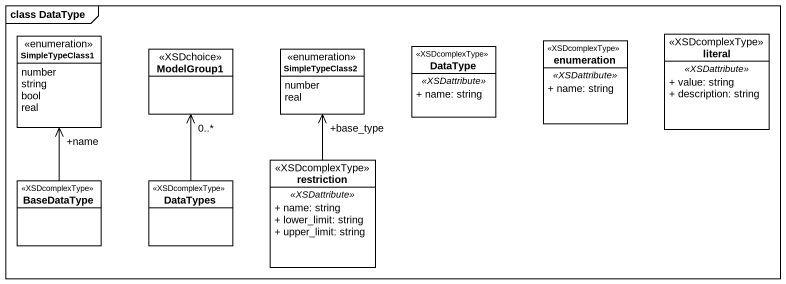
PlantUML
@startuml
mainframe class DataType
hide circle
hide empty members
skinparam classAttributeIconSize 0
enum SimpleTypeClass1 {
  number
  string
  bool
  real
}
class ModelGroup1 <<XSDchoice>>
enum SimpleTypeClass2 {
  number
  real
}
class DataType <<XSDcomplexType>> {
  .. <<XSDattribute>> ..
  + name: string
}
class enumeration <<XSDcomplexType>> {
  .. <<XSDattribute>> ..
  + name: string
}
class literal <<XSDcomplexType>> {
  .. <<XSDattribute>> ..
  + value: string
  + description: string
}
class BaseDataType <<XSDcomplexType>>
class DataTypes <<XSDcomplexType>>
class restriction <<XSDcomplexType>> {
  .. <<XSDattribute>> ..
  + name: string
  + lower_limit: string
  + upper_limit: string
}
BaseDataType -up-> "+name" SimpleTypeClass1
DataTypes -up-> "0..*" ModelGroup1
restriction -up-> "+base_type" SimpleTypeClass2
@enduml
